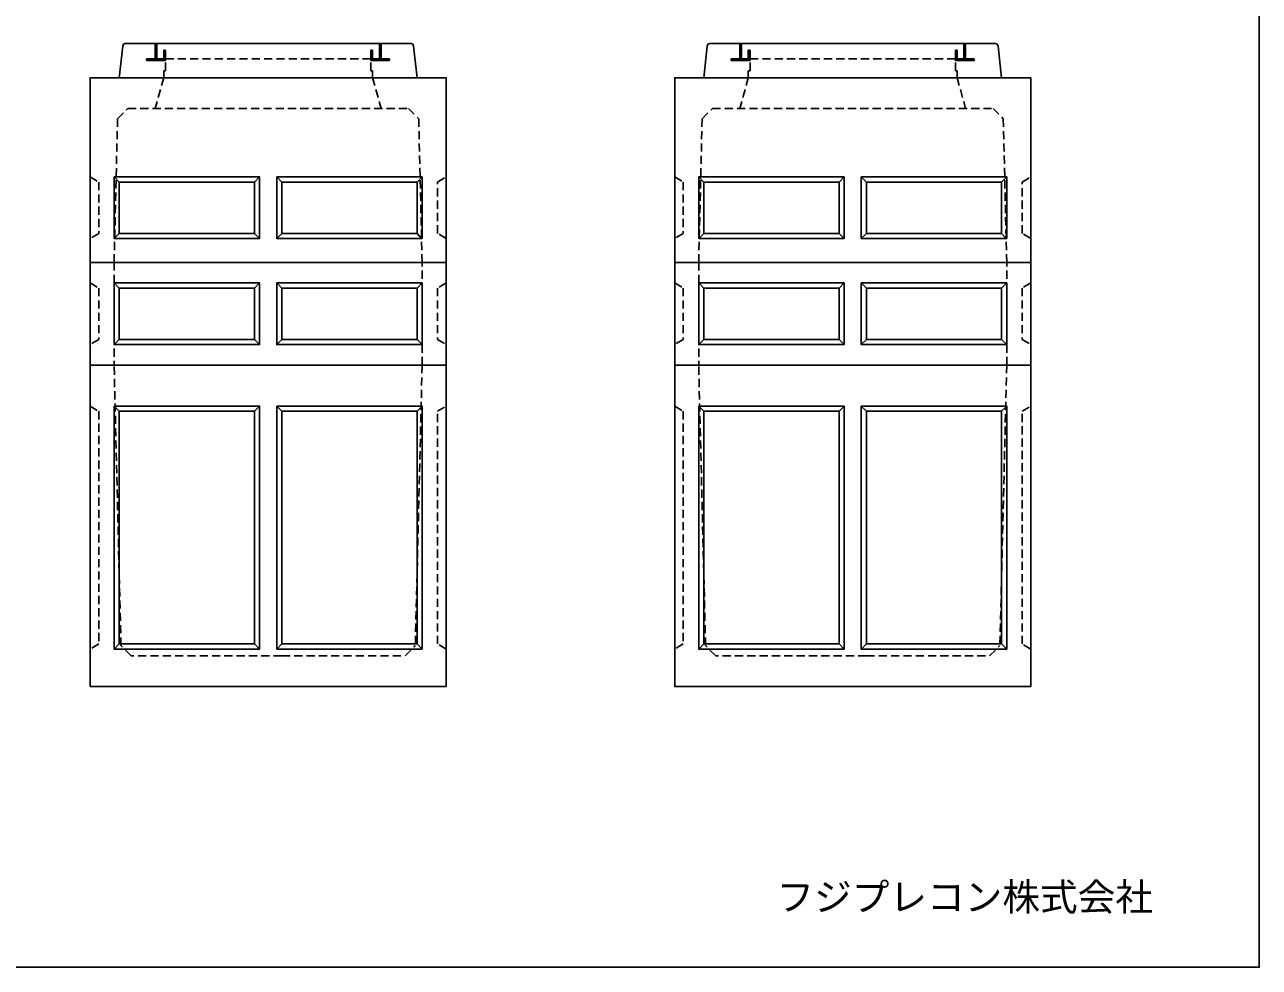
# Model space of a CAD drawing. Units: millimetres, scale not verified. Extents: x -3704 to 3796, y -2790 to 2696.
# Drawn here: x 189 to 3796, y -2790 to -35 of the extents above; entities that cross this region are included whole.
import ezdxf
from ezdxf.enums import TextEntityAlignment as Align

# ---------------------------------------------------------------- set-up
doc = ezdxf.new("R2010")
doc.units = ezdxf.units.MM
doc.header["$LTSCALE"] = 20
doc.linetypes.add('DASHED1', pattern=[1.8, 1.2, -0.6])
doc.layers.add('0-0_レイヤ_1', color=7, linetype='Continuous')
doc.styles.add('ＭＳ ゴシック', font='')
doc.styles.get('ＭＳ ゴシック').set_extended_font_data('MS Gothic')

msp = doc.modelspace()

# ---------------------------------------------------------------- linework, layer by layer
at = {"layer": '0-0_レイヤ_1'}
for p, q in [((3795.88, 2646.47), (3795.88, -2568.82)), ((464.88, -190), (474.88, -97.5)), ((1317.38, -90), (482.38, -90)), ((569.88, -90), (569.88, -135)), ((574.88, -90), (569.88, -90)), ((569.88, -92), (574.88, -92)), ((569.88, -94), (574.88, -94)), ((569.88, -96), (574.88, -96)), ((569.88, -98), (574.88, -98)), ((569.88, -100), (574.88, -100)), ((569.88, -102), (574.88, -102)), ((569.88, -104), (574.88, -104)), ((569.88, -106), (574.88, -106)), ((569.88, -108), (574.88, -108)), ((574.88, -135), (574.88, -90)), ((1224.88, -90), (1224.88, -135)), ((1229.88, -90), (1224.88, -90)), ((1224.88, -92), (1229.88, -92)), ((1224.88, -94), (1229.88, -94)), ((1224.88, -96), (1229.88, -96)), ((1224.88, -98), (1229.88, -98)), ((1224.88, -100), (1229.88, -100)), ((1224.88, -102), (1229.88, -102)), ((1224.88, -104), (1229.88, -104)), ((1224.88, -106), (1229.88, -106)), ((1224.88, -108), (1229.88, -108)), ((1229.88, -135), (1229.88, -90)), ((1334.88, -190), (1324.88, -97.5)), ((2172.88, -190), (2182.88, -97.5)), ((3025.38, -90), (2190.38, -90)), ((2277.88, -90), (2277.88, -135)), ((2282.88, -90), (2277.88, -90)), ((2277.88, -92), (2282.88, -92)), ((2277.88, -94), (2282.88, -94)), ((2277.88, -96), (2282.88, -96)), ((2277.88, -98), (2282.88, -98)), ((2277.88, -100), (2282.88, -100)), ((2277.88, -102), (2282.88, -102)), ((2277.88, -104), (2282.88, -104)), ((2277.88, -106), (2282.88, -106)), ((2277.88, -108), (2282.88, -108)), ((2282.88, -135), (2282.88, -90)), ((2932.88, -90), (2932.88, -135)), ((2937.88, -90), (2932.88, -90)), ((2932.88, -92), (2937.88, -92)), ((2932.88, -94), (2937.88, -94)), ((2932.88, -96), (2937.88, -96)), ((2932.88, -98), (2937.88, -98)), ((2932.88, -100), (2937.88, -100)), ((2932.88, -102), (2937.88, -102)), ((2932.88, -104), (2937.88, -104)), ((2932.88, -106), (2937.88, -106)), ((2932.88, -108), (2937.88, -108)), ((2937.88, -135), (2937.88, -90)), ((3042.88, -190), (3032.88, -97.5)), ((544.88, -135), (544.88, -140)), ((594.88, -135), (544.88, -135)), ((544.88, -136), (594.88, -136)), ((544.88, -138), (594.88, -138)), ((544.88, -140), (594.88, -140)), ((544.88, -140), (594.88, -140)), ((569.88, -110), (574.88, -110)), ((569.88, -112), (574.88, -112)), ((569.88, -114), (574.88, -114)), ((569.88, -116), (574.88, -116)), ((569.88, -118), (574.88, -118)), ((569.88, -120), (574.88, -120)), ((569.88, -122), (574.88, -122)), ((569.88, -124), (574.88, -124)), ((569.88, -126), (574.88, -126)), ((569.88, -128), (574.88, -128)), ((569.88, -130), (574.88, -130)), ((569.88, -132), (574.88, -132)), ((569.88, -134), (574.88, -134)), ((594.88, -110), (599.88, -110)), ((594.88, -110), (594.88, -140)), ((599.88, -110), (594.88, -110)), ((594.88, -112), (599.88, -112)), ((594.88, -114), (599.88, -114)), ((594.88, -116), (599.88, -116)), ((594.88, -118), (599.88, -118)), ((594.88, -120), (599.88, -120)), ((594.88, -122), (599.88, -122)), ((594.88, -124), (599.88, -124)), ((594.88, -126), (599.88, -126)), ((594.88, -128), (599.88, -128)), ((594.88, -130), (599.88, -130)), ((594.88, -132), (599.88, -132)), ((594.88, -134), (599.88, -134)), ((594.88, -136), (599.88, -136)), ((594.88, -138), (599.88, -138)), ((594.88, -140), (599.88, -140)), ((594.88, -140), (599.88, -140)), ((599.88, -140), (599.88, -110)), ((1199.88, -110), (1204.88, -110)), ((1199.88, -110), (1199.88, -135)), ((1204.88, -110), (1199.88, -110)), ((1199.88, -112), (1204.88, -112)), ((1199.88, -114), (1204.88, -114)), ((1199.88, -116), (1204.88, -116)), ((1199.88, -118), (1204.88, -118)), ((1199.88, -120), (1204.88, -120)), ((1199.88, -122), (1204.88, -122)), ((1199.88, -124), (1204.88, -124)), ((1199.88, -126), (1204.88, -126)), ((1199.88, -128), (1204.88, -128)), ((1199.88, -130), (1204.88, -130)), ((1199.88, -132), (1204.88, -132)), ((1199.88, -134), (1204.88, -134)), ((1199.88, -140), (1199.88, -135)), ((1199.88, -135), (1254.88, -135)), ((1199.88, -135), (1204.88, -135)), ((1199.88, -136), (1254.88, -136)), ((1199.88, -138), (1254.88, -138)), ((1254.88, -140), (1199.88, -140)), ((1204.88, -135), (1204.88, -110)), ((1224.88, -110), (1229.88, -110)), ((1224.88, -112), (1229.88, -112)), ((1224.88, -114), (1229.88, -114)), ((1224.88, -116), (1229.88, -116)), ((1224.88, -118), (1229.88, -118)), ((1224.88, -120), (1229.88, -120)), ((1224.88, -122), (1229.88, -122)), ((1224.88, -124), (1229.88, -124)), ((1224.88, -126), (1229.88, -126)), ((1224.88, -128), (1229.88, -128)), ((1224.88, -130), (1229.88, -130)), ((1224.88, -132), (1229.88, -132)), ((1224.88, -134), (1229.88, -134)), ((1224.88, -135), (1229.88, -135)), ((1254.88, -135), (1254.88, -140)), ((2252.88, -135), (2252.88, -140)), ((2302.88, -135), (2252.88, -135)), ((2252.88, -136), (2302.88, -136)), ((2252.88, -138), (2302.88, -138)), ((2252.88, -140), (2302.88, -140)), ((2252.88, -140), (2302.88, -140)), ((2277.88, -110), (2282.88, -110)), ((2277.88, -112), (2282.88, -112)), ((2277.88, -114), (2282.88, -114)), ((2277.88, -116), (2282.88, -116)), ((2277.88, -118), (2282.88, -118)), ((2277.88, -120), (2282.88, -120)), ((2277.88, -122), (2282.88, -122)), ((2277.88, -124), (2282.88, -124)), ((2277.88, -126), (2282.88, -126)), ((2277.88, -128), (2282.88, -128)), ((2277.88, -130), (2282.88, -130)), ((2277.88, -132), (2282.88, -132)), ((2277.88, -134), (2282.88, -134)), ((2302.88, -110), (2307.88, -110)), ((2302.88, -110), (2302.88, -140)), ((2307.88, -110), (2302.88, -110)), ((2302.88, -112), (2307.88, -112)), ((2302.88, -114), (2307.88, -114)), ((2302.88, -116), (2307.88, -116)), ((2302.88, -118), (2307.88, -118)), ((2302.88, -120), (2307.88, -120)), ((2302.88, -122), (2307.88, -122)), ((2302.88, -124), (2307.88, -124)), ((2302.88, -126), (2307.88, -126)), ((2302.88, -128), (2307.88, -128)), ((2302.88, -130), (2307.88, -130)), ((2302.88, -132), (2307.88, -132)), ((2302.88, -134), (2307.88, -134)), ((2302.88, -136), (2307.88, -136)), ((2302.88, -138), (2307.88, -138)), ((2302.88, -140), (2307.88, -140)), ((2302.88, -140), (2307.88, -140)), ((2307.88, -140), (2307.88, -110)), ((2907.88, -110), (2912.88, -110)), ((2907.88, -110), (2907.88, -135)), ((2912.88, -110), (2907.88, -110)), ((2907.88, -112), (2912.88, -112)), ((2907.88, -114), (2912.88, -114)), ((2907.88, -116), (2912.88, -116)), ((2907.88, -118), (2912.88, -118)), ((2907.88, -120), (2912.88, -120)), ((2907.88, -122), (2912.88, -122)), ((2907.88, -124), (2912.88, -124)), ((2907.88, -126), (2912.88, -126)), ((2907.88, -128), (2912.88, -128)), ((2907.88, -130), (2912.88, -130)), ((2907.88, -132), (2912.88, -132)), ((2907.88, -134), (2912.88, -134)), ((2907.88, -140), (2907.88, -135)), ((2907.88, -135), (2962.88, -135)), ((2907.88, -135), (2912.88, -135)), ((2907.88, -136), (2962.88, -136)), ((2907.88, -138), (2962.88, -138)), ((2962.88, -140), (2907.88, -140)), ((2912.88, -135), (2912.88, -110)), ((2932.88, -110), (2937.88, -110)), ((2932.88, -112), (2937.88, -112)), ((2932.88, -114), (2937.88, -114)), ((2932.88, -116), (2937.88, -116)), ((2932.88, -118), (2937.88, -118)), ((2932.88, -120), (2937.88, -120)), ((2932.88, -122), (2937.88, -122)), ((2932.88, -124), (2937.88, -124)), ((2932.88, -126), (2937.88, -126)), ((2932.88, -128), (2937.88, -128)), ((2932.88, -130), (2937.88, -130)), ((2932.88, -132), (2937.88, -132)), ((2932.88, -134), (2937.88, -134)), ((2932.88, -135), (2937.88, -135)), ((2962.88, -135), (2962.88, -140)), ((464.88, -495), (449.88, -480)), ((859.88, -495), (874.88, -480)), ((924.88, -480), (939.88, -495)), ((1334.88, -495), (1349.88, -480)), ((2172.88, -495), (2157.88, -480)), ((2567.88, -495), (2582.88, -480)), ((2632.88, -480), (2647.88, -495)), ((3042.88, -495), (3057.88, -480)), ((449.88, -660), (464.88, -645)), ((874.88, -660), (859.88, -645)), ((924.88, -660), (939.88, -645)), ((1348.21, -660), (1334.88, -645)), ((2157.88, -660), (2172.88, -645)), ((2582.88, -660), (2567.88, -645)), ((2632.88, -660), (2647.88, -645)), ((3056.21, -660), (3042.88, -645)), ((449.88, -790), (464.88, -805)), ((874.88, -790), (859.88, -805)), ((939.88, -805), (924.88, -790)), ((1334.88, -805), (1349.88, -790)), ((2157.88, -790), (2172.88, -805)), ((2582.88, -790), (2567.88, -805)), ((2647.88, -805), (2632.88, -790)), ((3042.88, -805), (3057.88, -790)), ((464.88, -955), (449.88, -970)), ((859.88, -955), (874.88, -970)), ((1349.88, -970), (1334.88, -955)), ((2172.88, -955), (2157.88, -970)), ((2567.88, -955), (2582.88, -970)), ((3057.88, -970), (3042.88, -955)), ((859.88, -1165), (874.88, -1150)), ((1349.88, -1150), (1334.88, -1165)), ((2567.88, -1165), (2582.88, -1150)), ((3057.88, -1150), (3042.88, -1165)), ((449.88, -1860), (464.88, -1845)), ((874.88, -1860), (859.88, -1845)), ((924.88, -1860), (939.88, -1845)), ((1349.88, -1860), (1334.88, -1845)), ((2157.88, -1860), (2172.88, -1845)), ((2582.88, -1860), (2567.88, -1845)), ((2632.88, -1860), (2647.88, -1845)), ((3057.88, -1860), (3042.88, -1845)), ((3795.88, -2740.32), (3795.88, -2568.82))]:
    msp.add_line(p, q, dxfattribs=at)
at = {"layer": '0-0_レイヤ_1', "linetype": 'DASHED1'}
for p, q in [((569.88, -90), (569.88, -135)), ((574.88, -90), (569.88, -90)), ((574.88, -135), (574.88, -90)), ((1224.88, -90), (1229.88, -90)), ((1224.88, -135), (1224.88, -90)), ((1229.88, -90), (1229.88, -135)), ((2277.88, -90), (2277.88, -135)), ((2282.88, -90), (2277.88, -90)), ((2282.88, -135), (2282.88, -90)), ((2932.88, -90), (2937.88, -90)), ((2932.88, -135), (2932.88, -90)), ((2937.88, -90), (2937.88, -135)), ((544.88, -135), (544.88, -140)), ((569.88, -135), (544.88, -135)), ((544.88, -140), (599.88, -140)), ((594.88, -135), (574.88, -135)), ((594.88, -110), (594.88, -135)), ((599.88, -110), (594.88, -110)), ((599.88, -170), (599.88, -110)), ((599.88, -135), (1199.88, -135)), ((1199.88, -110), (1204.88, -110)), ((1199.88, -170), (1199.88, -110)), ((1254.88, -140), (1199.88, -140)), ((1204.88, -110), (1204.88, -135)), ((1204.88, -135), (1224.88, -135)), ((1229.88, -135), (1254.88, -135)), ((1254.88, -135), (1254.88, -140)), ((2252.88, -135), (2252.88, -140)), ((2277.88, -135), (2252.88, -135)), ((2252.88, -140), (2307.88, -140)), ((2302.88, -135), (2282.88, -135)), ((2302.88, -110), (2302.88, -135)), ((2307.88, -110), (2302.88, -110)), ((2307.88, -170), (2307.88, -110)), ((2307.88, -135), (2907.88, -135)), ((2907.88, -110), (2912.88, -110)), ((2907.88, -170), (2907.88, -110)), ((2962.88, -140), (2907.88, -140)), ((2912.88, -110), (2912.88, -135)), ((2912.88, -135), (2932.88, -135)), ((2937.88, -135), (2962.88, -135)), ((2962.88, -135), (2962.88, -140)), ((594.88, -170), (599.88, -170)), ((594.88, -190), (594.88, -170)), ((1204.88, -170), (1199.88, -170)), ((1204.88, -190), (1204.88, -170)), ((2302.88, -170), (2307.88, -170)), ((2302.88, -190), (2302.88, -170)), ((2912.88, -170), (2907.88, -170)), ((2912.88, -190), (2912.88, -170)), ((594.88, -190), (569.88, -280)), ((1204.88, -190), (1229.88, -280)), ((2302.88, -190), (2277.88, -280)), ((2912.88, -190), (2937.88, -280)), ((449.88, -730), (449.88, -1030)), ((1349.88, -1030), (1349.88, -730)), ((2157.88, -730), (2157.88, -1030)), ((3057.88, -1030), (3057.88, -730)), ((1349.88, -1030), (1329.88, -1850)), ((3057.88, -1030), (3037.88, -1850))]:
    msp.add_line(p, q, dxfattribs=at)
at = {"layer": '0-0_レイヤ_1'}
for points in [[(474.88, -97.5), (476.89, -92.18), (482.38, -90)], [(1324.88, -97.5), (1322.43, -91.85), (1317.38, -90)], [(2182.88, -97.5), (2184.89, -92.18), (2190.38, -90)], [(3032.88, -97.5), (3030.43, -91.85), (3025.38, -90)], [(924.88, -970), (939.88, -955), (939.88, -805), (1334.88, -805), (1334.88, -955), (939.88, -955)], [(2632.88, -970), (2647.88, -955), (2647.88, -805), (3042.88, -805), (3042.88, -955), (2647.88, -955)], [(1419.88, -1030), (379.88, -1030), (379.88, -1970), (1419.88, -1970), (1419.88, -1030), (379.88, -1030)], [(3127.88, -1030), (2087.88, -1030), (2087.88, -1970), (3127.88, -1970), (3127.88, -1030), (2087.88, -1030)], [(449.88, -1150), (464.88, -1165), (859.88, -1165), (859.88, -1845), (464.88, -1845), (464.88, -1165)], [(924.88, -1150), (939.88, -1165), (1334.88, -1165), (1334.88, -1845), (939.88, -1845), (939.88, -1165)], [(2157.88, -1150), (2172.88, -1165), (2567.88, -1165), (2567.88, -1845), (2172.88, -1845), (2172.88, -1165)], [(2632.88, -1150), (2647.88, -1165), (3042.88, -1165), (3042.88, -1845), (2647.88, -1845), (2647.88, -1165)], [(-3532.94, -2790.32), (3545.88, -2790.32), (3795.88, -2790.32), (3795.88, -2740.32)]]:
    msp.add_lwpolyline(points, dxfattribs=at)
for points in [[(379.88, -730), (379.88, -190), (1419.88, -190), (1419.88, -730)], [(2087.88, -730), (2087.88, -190), (3127.88, -190), (3127.88, -730)], [(449.88, -660), (449.88, -480), (874.88, -480), (874.88, -660)], [(464.88, -495), (859.88, -495), (859.88, -645), (464.88, -645)], [(924.88, -480), (1349.88, -480), (1349.88, -660), (924.88, -660)], [(939.88, -495), (1334.88, -495), (1334.88, -645), (939.88, -645)], [(2157.88, -660), (2157.88, -480), (2582.88, -480), (2582.88, -660)], [(2172.88, -495), (2567.88, -495), (2567.88, -645), (2172.88, -645)], [(2632.88, -480), (3057.88, -480), (3057.88, -660), (2632.88, -660)], [(2647.88, -495), (3042.88, -495), (3042.88, -645), (2647.88, -645)], [(379.88, -730), (1419.88, -730), (1419.88, -1030), (379.88, -1030)], [(2087.88, -730), (3127.88, -730), (3127.88, -1030), (2087.88, -1030)], [(449.88, -790), (874.88, -790), (874.88, -970), (449.88, -970)], [(924.88, -790), (1349.88, -790), (1349.88, -970), (924.88, -970)], [(2157.88, -790), (2582.88, -790), (2582.88, -970), (2157.88, -970)], [(2632.88, -790), (3057.88, -790), (3057.88, -970), (2632.88, -970)], [(464.88, -955), (464.88, -805), (859.88, -805), (859.88, -955)], [(2172.88, -955), (2172.88, -805), (2567.88, -805), (2567.88, -955)], [(449.88, -1150), (874.88, -1150), (874.88, -1860), (449.88, -1860)], [(924.88, -1150), (1349.88, -1150), (1349.88, -1860), (924.88, -1860)], [(2157.88, -1150), (2582.88, -1150), (2582.88, -1860), (2157.88, -1860)], [(2632.88, -1150), (3057.88, -1150), (3057.88, -1860), (2632.88, -1860)]]:
    msp.add_lwpolyline(points, close=True, dxfattribs=at)
at = {"layer": '0-0_レイヤ_1', "linetype": 'DASHED1'}
for points in [[(449.88, -730), (459.88, -310), (489.88, -280), (1309.88, -280), (1339.88, -310), (1349.88, -730)], [(2157.88, -730), (2167.88, -310), (2197.88, -280), (3017.88, -280), (3047.88, -310), (3057.88, -730)], [(379.88, -480), (404.88, -495), (404.88, -645), (379.88, -660)], [(1419.88, -660), (1394.88, -645), (1394.88, -495), (1419.88, -480)], [(2087.88, -480), (2112.88, -495), (2112.88, -645), (2087.88, -660)], [(3127.88, -660), (3102.88, -645), (3102.88, -495), (3127.88, -480)], [(379.88, -790), (404.88, -805), (404.88, -955), (379.88, -970)], [(1419.88, -790), (1394.88, -805), (1394.88, -955), (1419.88, -970)], [(2087.88, -790), (2112.88, -805), (2112.88, -955), (2087.88, -970)], [(3127.88, -790), (3102.88, -805), (3102.88, -955), (3127.88, -970)], [(939.88, -1880), (499.88, -1880), (469.88, -1850), (449.88, -1030)], [(2647.88, -1880), (2207.88, -1880), (2177.88, -1850), (2157.88, -1030)], [(379.88, -1150), (404.88, -1165), (404.88, -1845), (379.88, -1860)], [(1419.88, -1860), (1394.88, -1845), (1394.88, -1165), (1419.88, -1150)], [(2087.88, -1150), (2112.88, -1165), (2112.88, -1845), (2087.88, -1860)], [(3127.88, -1860), (3102.88, -1845), (3102.88, -1165), (3127.88, -1150)], [(939.88, -1880), (1299.88, -1880), (1329.88, -1850)], [(2647.88, -1880), (3007.88, -1880), (3037.88, -1850)]]:
    msp.add_lwpolyline(points, dxfattribs=at)

# ---------------------------------------------------------------- texts
at = {"layer": '0-0_レイヤ_1', "style": 'ＭＳ ゴシック'}
msp.add_text('フジプレコン株式会社', height=80.65, dxfattribs=at).set_placement((2385.06, -2649.21), align=Align.BOTTOM_LEFT)

doc.saveas('drawing.dxf')
